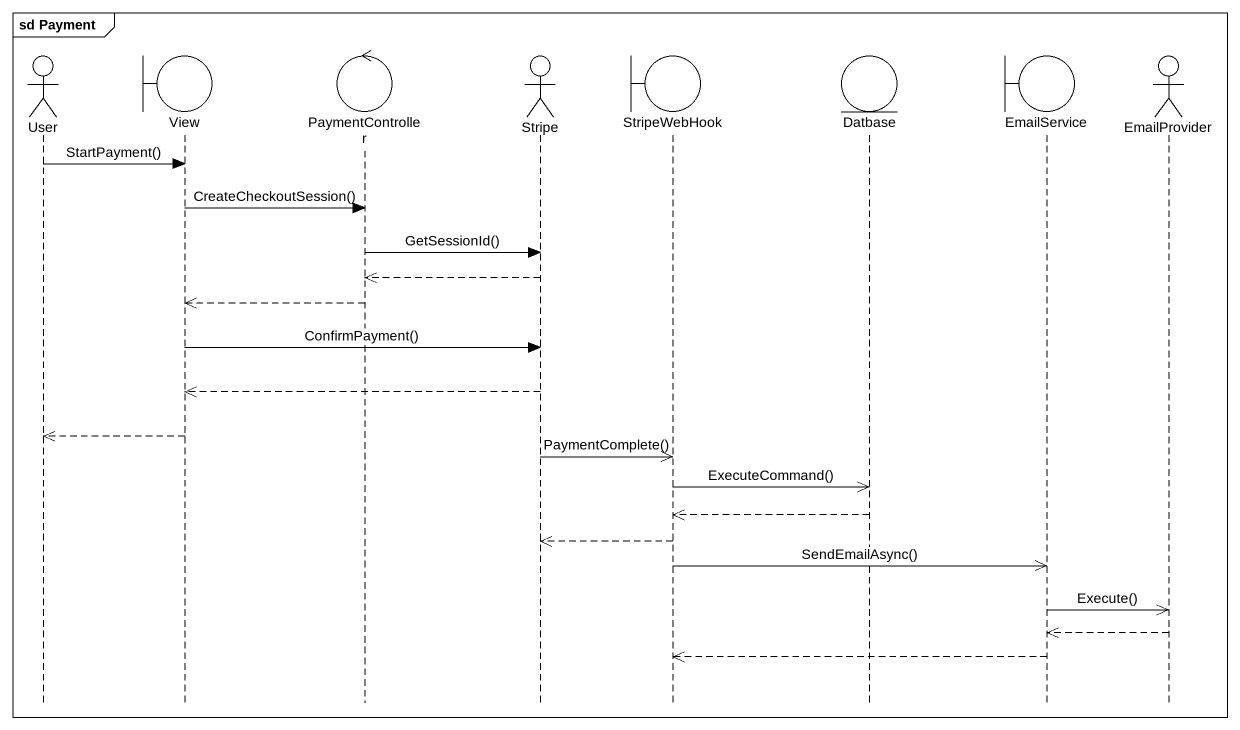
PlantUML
@startuml
mainframe sd Payment
hide footbox
actor User
boundary View
control PaymentController
actor Stripe
boundary StripeWebHook
entity Datbase
boundary EmailService
actor EmailProvider

User -> View : StartPayment()
View -> PaymentController : CreateCheckoutSession()
PaymentController -> Stripe : GetSessionId()
Stripe -->> PaymentController
PaymentController -->> View
View -> Stripe : ConfirmPayment()
Stripe -->> View
View -->> User
Stripe ->> StripeWebHook : PaymentComplete()
StripeWebHook ->> Datbase : ExecuteCommand()
Datbase -->> StripeWebHook
StripeWebHook -->> Stripe
StripeWebHook ->> EmailService : SendEmailAsync()
EmailService ->> EmailProvider : Execute()
EmailProvider -->> EmailService
EmailService -->> StripeWebHook
@enduml
